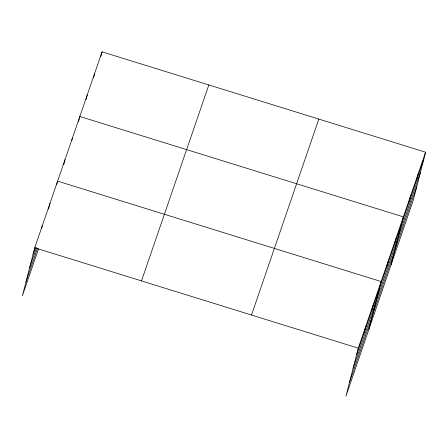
<?xml version="1.0" encoding="UTF-8"?>
<svg xmlns="http://www.w3.org/2000/svg" width="448" height="448" viewBox="0 0 448 448"><rect width="100%" height="100%" fill="white"/><g stroke="black" fill="none" stroke-linecap="round" stroke-linejoin="round"><path stroke-width="0.67" d="M425.6 152.214L358.266 348.163L345.94 396.172L413.274 200.228L425.6 152.214L102.06 51.828L34.726 247.772L22.4 295.786L38.562 248.758M41.698 228.144L42.358 225.568M48.502 209.16L49.991 203.358M56.795 184.374L57.624 181.149L381.158 281.54L368.833 329.554M63.706 164.752L65.027 159.594M71.775 140.622L72.436 138.046M78.518 121.643L79.845 116.491L403.379 216.877L391.054 264.891M86.089 99.445L87.248 94.937M93.666 77.246L94.657 73.382M100.906 56.336L102.06 51.828M364.241 332.399L365.898 325.954M371.874 310.19L373.526 303.75M386.91 266.431L388.567 259.986M394.318 244.877L395.97 238.431M409.13 201.768L410.788 195.322M416.539 180.214L418.191 173.768M33.074 254.218L35.319 247.688M29.551 267.938L36.506 247.688M25.922 282.066L37.593 248.102M141.495 280.902L208.83 84.952M251.496 315.034L318.83 119.084M356.608 354.609L423.948 158.659M353.086 368.323L420.426 172.379M349.457 382.458L416.797 186.508M34.726 247.772L358.266 348.163"/></g></svg>
